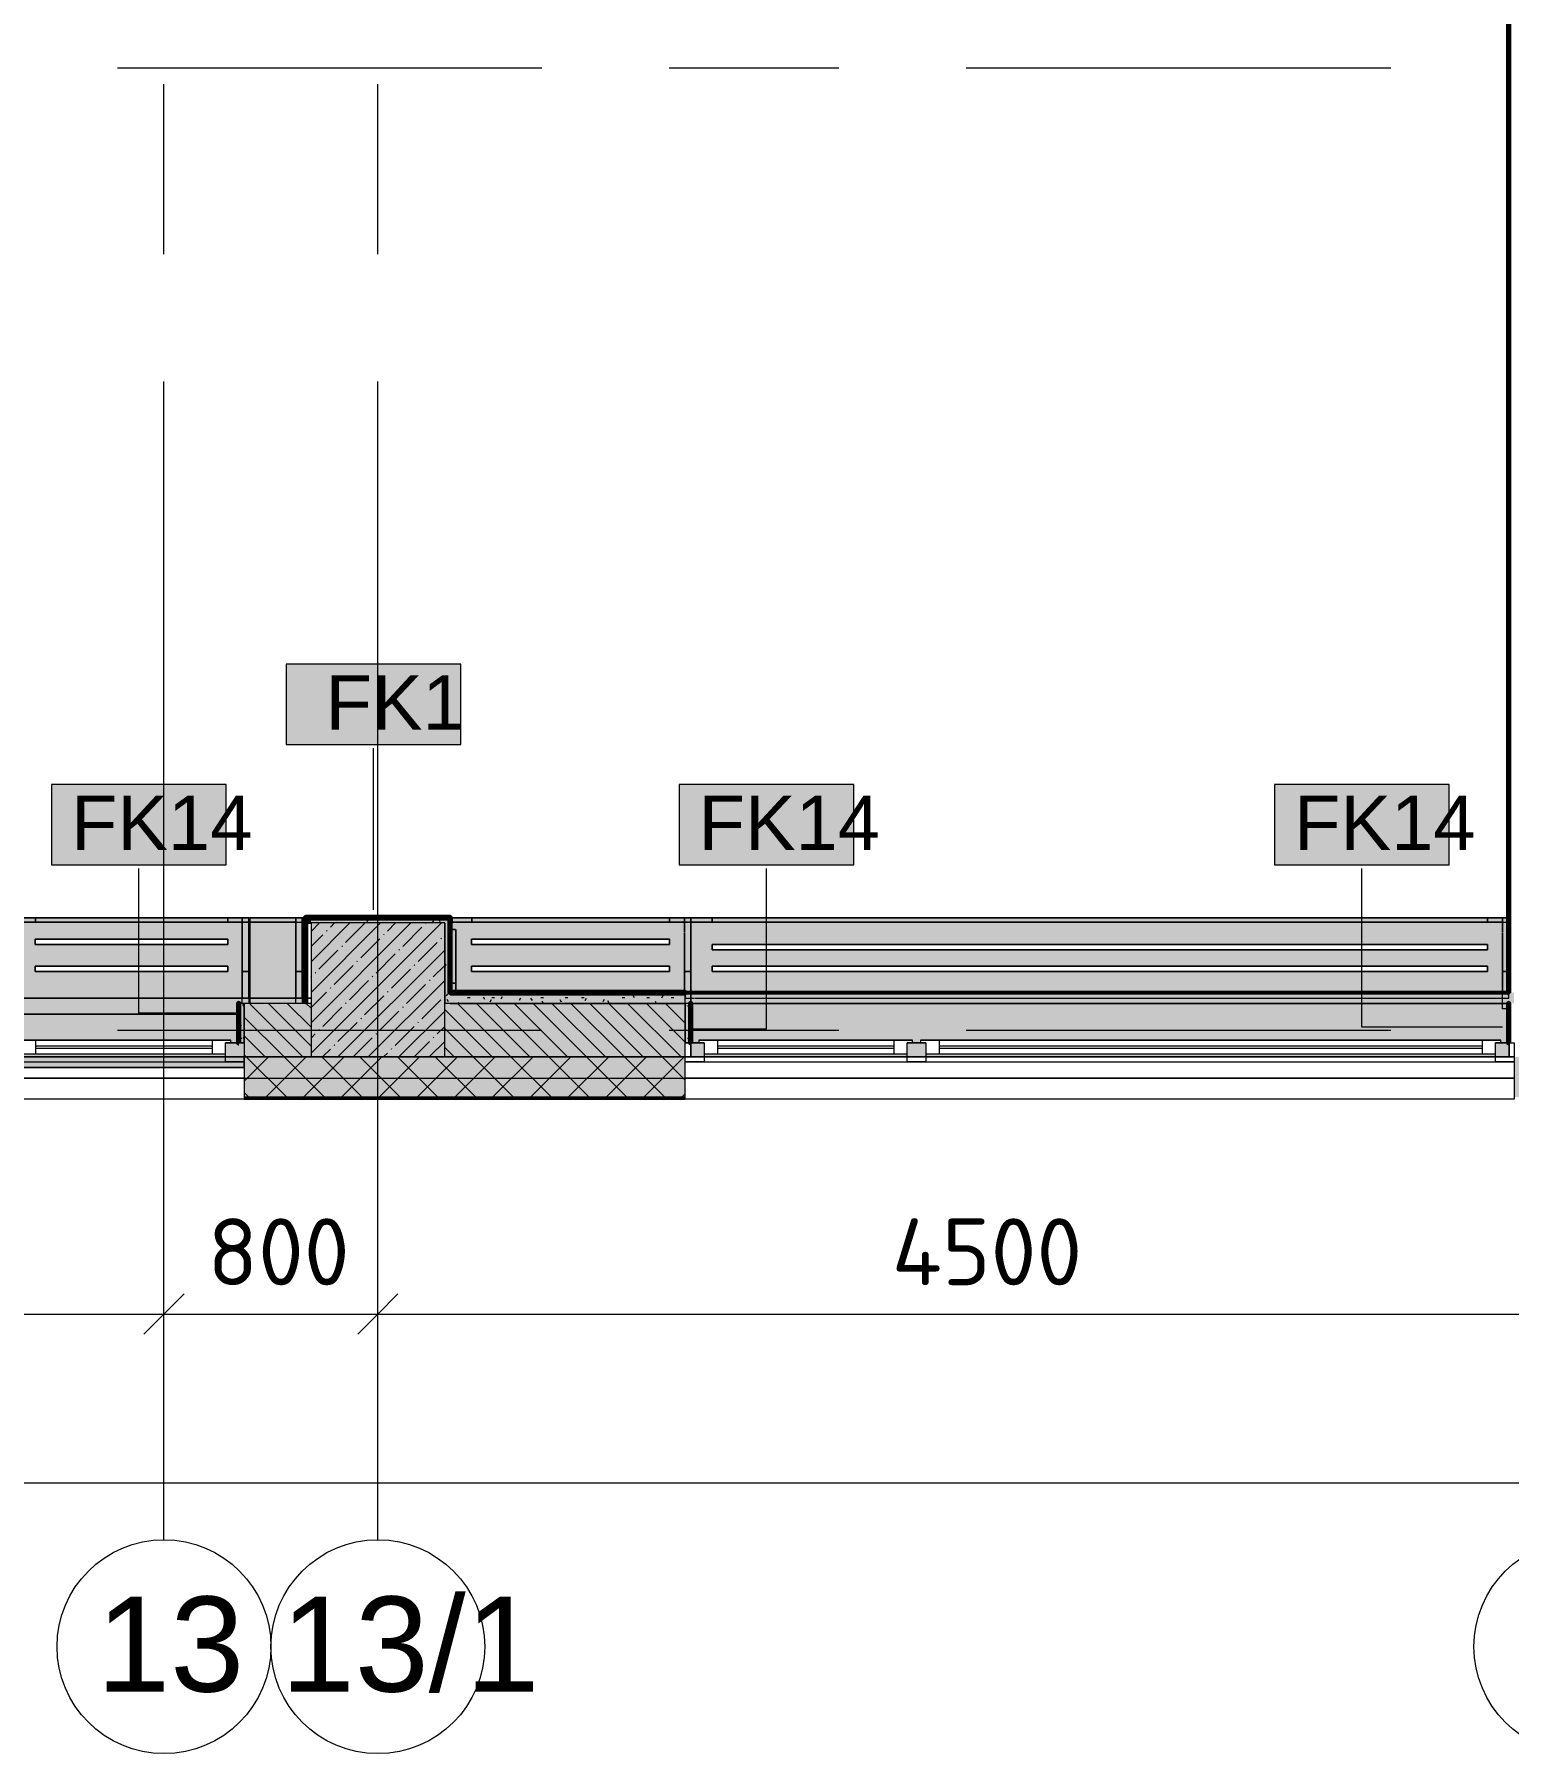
# Model space of a CAD drawing. Header units: millimetres. Extents: x -3817 to 677485, y -22715 to 103890.
# Drawn here: x 594061 to 599575, y -829 to 5602 of the extents above; entities that cross this region are included whole.
import ezdxf

# ---------------------------------------------------------------- set-up
doc = ezdxf.new("R2010")
doc.units = ezdxf.units.MM
doc.layers.add('PDF _Геометрия', color=7, linetype='Continuous', true_color=0x1d1d1d)
doc.layers.add('PDF _Сплошная заливка', color=7, linetype='Continuous', true_color=0xffffff)
doc.layers.add('PDF _Текст', color=7, linetype='Continuous')
doc.styles.add('PDF ArialMT', font='arial.ttf')
doc.styles.add('PDF GOST-Common', font='arial.ttf')
doc.styles.add('PDF ISOCPEUR', font='isocpeur.ttf')

msp = doc.modelspace()

# ---------------------------------------------------------------- hatches: boundary and pattern name
at = {"layer": 'PDF _Сплошная заливка', "true_color": 0xeae6de, "transparency": 33554559}
h = msp.add_hatch(color=254, dxfattribs=at)
h.paths.add_polyline_path([(593984.2, 1936.9), (594824.5, 1936.9), (594825.5, 1976.9), (594864.5, 1976.9), (594864.5, 2296.9), (593984.2, 2296.9), (593984.2, 2241.5)], flags=0)
h.paths.add_polyline_path([(594136.8, 2096.8), (594064.2, 2096.8), (594064.2, 2116.8), (594784.7, 2116.8), (594784.7, 2096.8)], flags=0)
h.paths.add_polyline_path([(594136.8, 2196.8), (594064.2, 2196.8), (594064.2, 2216.8), (594784.7, 2216.8), (594784.7, 2196.8)], flags=0)
at = {"layer": 'PDF _Сплошная заливка', "transparency": 33554559}
for points in [[(595615.5, 2276.9), (595615.5, 2296.9), (595095.5, 2296.9), (595095.5, 2277.8), (595595.5, 2276.9)], [(595095.5, 1777.8), (595595.5, 1777.8), (595595.5, 2277.8), (595095.5, 2277.8), (595095.5, 2241.5)]]:
    msp.add_hatch(color=256, dxfattribs=at).paths.add_polyline_path(points)
at = {"layer": 'PDF _Сплошная заливка', "true_color": 0xeae6de, "transparency": 33554559}
h = msp.add_hatch(color=254, dxfattribs=at)
h.paths.add_polyline_path([(596498.7, 1976.9), (596516.5, 1976.9), (596516.5, 2296.9), (595616.5, 2296.3), (595616.5, 2017.9), (596495.5, 2016.9), (596496.5, 1976.9)], flags=0)
h.paths.add_polyline_path([(595696.2, 2096.9), (595696.2, 2116.9), (596436.5, 2116.9), (596436.5, 2096.9), (596321.9, 2096.9)], flags=0)
h.paths.add_polyline_path([(595696.2, 2196.9), (595696.2, 2216.9), (596436.5, 2216.9), (596436.5, 2196.9), (596321.9, 2196.9)], flags=0)
h = msp.add_hatch(color=254, dxfattribs=at)
h.paths.add_polyline_path([(596516.5, 1976.9), (599575.5, 1978.7), (599574.5, 2296.9), (596516.5, 2296.9), (596516.5, 2241.5)], flags=0)
h.paths.add_polyline_path([(596596.5, 2096.9), (596596.5, 2116.9), (599496.5, 2116.9), (599496.5, 2096.9), (597050.2, 2096.9)], flags=0)
h.paths.add_polyline_path([(596596.5, 2176.9), (596596.5, 2196.9), (599496.5, 2196.9), (599496.5, 2176.9), (597050.2, 2176.9)], flags=0)
at = {"layer": 'PDF _Сплошная заливка', "transparency": 33554559}
h = msp.add_hatch(color=256, dxfattribs=at)
h.paths.add_polyline_path([(599575.5, 1976.9), (599595.5, 1976.9), (599595.5, 2016.9), (599575.5, 2016.9)], flags=0)
h.paths.add_polyline_path([(596495.5, 1976.9), (596495.5, 2016.9), (595615.5, 2016.9), (595615.5, 1976.9), (596321.9, 1976.9)], flags=0)
h = msp.add_hatch(color=256, dxfattribs=at)
h.paths.add_polyline_path([(617595.5, 1776.9), (617595.5, 1976.9), (617345.5, 1976.9), (617345.5, 1776.9), (617444.2, 1776.9)], flags=0)
h.paths.add_polyline_path([(616445.5, 1776.9), (616445.5, 1976.9), (615895.5, 1976.9), (615895.5, 1776.9), (615987.5, 1776.9)], flags=0)
h.paths.add_polyline_path([(613795.5, 1776.9), (613795.5, 1976.9), (613595.5, 1975.7), (613595.5, 1776.9)], flags=0)
h.paths.add_polyline_path([(609432.3, 1776.9), (609995.5, 1776.9), (609995.5, 1976.9), (609215.5, 1976.9), (609215.5, 1776.9)], flags=0)
h.paths.add_polyline_path([(607695.5, 1776.9), (607695.5, 1976.9), (606945.5, 1976.9), (606945.5, 1776.9), (607247.2, 1776.9)], flags=0)
h.paths.add_polyline_path([(604845.5, 1776.9), (604845.5, 1976.9), (604595.5, 1976.8), (604595.5, 1776.9)], flags=0)
h.paths.add_polyline_path([(603195.5, 1776.9), (603195.5, 1976.9), (602445.5, 1976.9), (602445.5, 1776.9), (602877.1, 1776.9)], flags=0)
h.paths.add_polyline_path([(600345.5, 1776.9), (600345.5, 1976.9), (600095.5, 1975.1), (600095.5, 1776.9)], flags=0)
h.paths.add_polyline_path([(596321.9, 1776.9), (596495.5, 1776.9), (596495.5, 1976.9), (595595.5, 1976.9), (595595.5, 1777.8), (595095.5, 1777.8), (595095.5, 1976.9), (594845.5, 1976.9), (594845.5, 1776.9), (595595.5, 1776.9)], flags=0)
h.paths.add_polyline_path([(593325.5, 1776.9), (593945.5, 1776.9), (593945.5, 1976.9), (593325.5, 1976.9)], flags=0)
at = {"layer": 'PDF _Сплошная заливка', "true_color": 0xeae6de, "transparency": 33554559}
h = msp.add_hatch(color=254, dxfattribs=at)
h.paths.add_polyline_path([(594015.5, 1736.9), (594845.5, 1736.9), (594845.5, 1828.9), (594824.5, 1828.9), (594824.5, 1936.9), (593984.5, 1936.9), (593984.5, 1736.9)], flags=0)
h.paths.add_polyline_path([(594015.5, 1788.9), (594015.5, 1828.9), (593995.5, 1828.9), (593995.5, 1838.9), (594795.5, 1838.9), (594795.5, 1828.9), (594775.5, 1828.9), (594775.5, 1788.9), (594136.8, 1788.9)], flags=0)
h = msp.add_hatch(color=254, dxfattribs=at)
h.paths.add_polyline_path([(596565.5, 1776.9), (599576.5, 1776.9), (599574.5, 1976.9), (596516.5, 1976.9), (596516.5, 1776.9)], flags=0)
h.paths.add_polyline_path([(597778.6, 1788.9), (597395.5, 1788.9), (597395.5, 1828.9), (597375.5, 1828.9), (597375.5, 1838.9), (599545.5, 1838.9), (599545.5, 1828.9), (599525.5, 1828.9), (599525.5, 1788.9), (599235.3, 1788.9)], flags=0)
h.paths.add_polyline_path([(597050.2, 1788.9), (596565.5, 1788.9), (596565.5, 1828.9), (596545.5, 1828.9), (596545.5, 1838.9), (597345.5, 1838.9), (597345.5, 1828.9), (597325.5, 1828.9), (597325.5, 1788.9)], flags=0)
at = {"layer": 'PDF _Сплошная заливка', "transparency": 33554559}
h = msp.add_hatch(color=256, dxfattribs=at)
h.paths.add_polyline_path([(608704, 1626.9), (608812.6, 1626.9), (608812.6, 1776.9), (608475.5, 1776.9), (608475.5, 1626.9)], flags=0)
h.paths.add_polyline_path([(607695.5, 1626.9), (607695.5, 1776.9), (606945.5, 1776.9), (606945.5, 1626.9), (607247.2, 1626.9)], flags=0)
h.paths.add_polyline_path([(604095.5, 1626.9), (604845.5, 1626.9), (604845.5, 1776.9), (604095.5, 1776.9)], flags=0)
h.paths.add_polyline_path([(602877.1, 1626.9), (603195.5, 1626.9), (603195.5, 1776.9), (602445.5, 1776.9), (602445.5, 1626.9)], flags=0)
h.paths.add_polyline_path([(600345.5, 1626.9), (600345.5, 1776.9), (599595.5, 1776.9), (599595.5, 1626.9), (600095.5, 1626.9)], flags=0)
h.paths.add_polyline_path([(596321.9, 1626.9), (596495.5, 1626.9), (596495.5, 1776.9), (594845.5, 1776.9), (594845.5, 1626.9), (594865.2, 1626.9)], flags=0)
h.paths.add_polyline_path([(593408.5, 1626.9), (593945.5, 1626.9), (593945.5, 1776.9), (593325.5, 1776.9), (593325.5, 1626.9)], flags=0)
h.paths.add_polyline_path([(591223.4, 1626.9), (591225.5, 1626.9), (591223.4, 1776.9), (590928.1, 1776.9), (590928.1, 1626.9)], flags=0)

# ---------------------------------------------------------------- linework, layer by layer
at = {"layer": 'PDF _Геометрия', "color": 231, "lineweight": 70, "true_color": 0xff80c0}
for points in [[(598394.5, 9535.9), (598394.5, 8925.9), (598395.5, 8925.9), (599574.5, 8925.9), (599574.5, 2017.9), (599574.5, 2016.9), (599575.5, 2016.9)], [(595615.5, 2016.9), (596495.5, 2016.9), (596495.5, 2017.9), (595616.5, 2017.9), (595616.5, 2297.9), (595615.5, 2297.9), (595074.5, 2297.9), (595074.5, 2296.9), (595074.5, 1976.9)], [(595075.5, 1976.9), (595075.5, 2296.9), (595615.5, 2296.9), (595615.5, 2276.9)]]:
    msp.add_lwpolyline(points, dxfattribs=at)
at = {"layer": 'PDF _Геометрия', "color": 253, "lineweight": 9, "true_color": 0xaaaaaa}
for points in [[(594371.4, 5476.9), (595958.9, 5476.9)], [(596435.2, 5476.9), (597070.2, 5476.9)], [(597546.4, 5476.9), (599133.9, 5476.9)], [(594545.5, 4780.3), (594545.5, 5415.3)], [(595345.5, 4780.3), (595345.5, 5415.3)], [(594545.5, -29.4), (594545.5, 2470.6), (594545.5, 4304)], [(595345.5, -29.4), (595345.5, 2470.6), (595345.5, 4304)], [(594371.4, 1876.9), (595958.9, 1876.9)], [(596435.2, 1876.9), (597070.2, 1876.9)], [(597546.4, 1876.9), (599133.9, 1876.9)], [(594065.5, 1818.9), (594725.5, 1818.9)], [(594725.5, 1808.9), (594065.5, 1808.9)], [(596516.5, 1828.9), (596495.5, 1828.9)], [(596615.5, 1818.9), (597275.5, 1818.9)], [(597275.5, 1808.9), (596615.5, 1808.9)], [(597445.5, 1818.9), (599475.5, 1818.9)], [(599475.5, 1808.9), (597445.5, 1808.9)], [(596495.5, 1758.9), (599595.5, 1758.9)]]:
    msp.add_lwpolyline(points, dxfattribs=at)
at = {"layer": 'PDF _Геометрия', "color": 7, "lineweight": 9}
for points in [[(595655.9, 3245.8), (595002.7, 3245.8), (595002.7, 2945.8), (595655.9, 2945.8)], [(594778.1, 2796), (594125, 2796), (594125, 2496), (594778.1, 2496)], [(597125.4, 2796), (596472.3, 2796), (596472.3, 2496), (597125.4, 2496)], [(599353.1, 2796), (598699.9, 2796), (598699.9, 2496), (599353.1, 2496)], [(595595.5, 2277.8), (595095.5, 2277.8), (595095.5, 1777.8), (595595.5, 1777.8)], [(594845.5, 1776.9), (596495.5, 1776.9)]]:
    msp.add_lwpolyline(points, close=True, dxfattribs=at)
for points in [[(595329.3, 2326.8), (595329.3, 2931.9)], [(594817.3, 1941.1), (594451.6, 1941.1), (594451.6, 2482.2)], [(596519.6, 1881.3), (596798.9, 1881.3), (596798.9, 2482.2)], [(599551.8, 1887.9), (599026.5, 1887.9), (599026.5, 2482.2)], [(595615.5, 2017.9), (595615.5, 2276.9)], [(595615.5, 1976.9), (596495.5, 1976.9), (595615.5, 1976.9), (595595.5, 1976.9)], [(594845.5, 1697.9), (596495.5, 1697.9)], [(594845.5, 1626.9), (596495.5, 1626.9)], [(594845.5, 1623.9), (596495.5, 1623.9)], [(594545.5, 621.1), (594545.5, 815.1), (594545.5, 935.1)], [(595345.5, 621.1), (595345.5, 815.1), (595345.5, 935.1)], [(590375.5, 815.1), (590945.5, 815.1), (594545.5, 815.1), (595345.5, 815.1), (599845.5, 815.1), (600645.5, 815.1), (604345.5, 815.1), (606645.5, 815.1), (608845.5, 815.1), (612645.5, 815.1), (613345.5, 815.1), (617845.5, 815.1), (618645.5, 815.1), (622745.5, 815.1), (624145.5, 815.1), (627045.5, 815.1), (627745.5, 815.1), (632845.5, 815.1), (636865.5, 815.1)], [(590375.5, 184.1), (636865.5, 184.1)]]:
    msp.add_lwpolyline(points, dxfattribs=at)
at = {"layer": 'PDF _Геометрия', "color": 8, "lineweight": 9, "true_color": 0x808080}
for points in [[(593984.2, 2296.9), (594864.5, 2296.9), (594864.5, 1976.9), (594864.5, 2296.9), (593984.2, 2296.9), (593984.2, 1936.9), (594824.5, 1936.9), (593984.5, 1936.9), (593984.5, 1736.9), (594845.5, 1736.9), (593984.5, 1736.9), (593984.5, 1936.9)], [(594064.5, 2296.9), (594784.1, 2296.9), (594064.5, 2296.9)], [(594862.3, 2296.9), (594864.5, 2296.9), (594862.3, 2296.9)], [(595062.3, 2296.9), (595066.5, 2296.9), (595062.3, 2296.9)], [(596516.5, 1936.9), (596516.5, 2296.9), (595616.4, 2296.9), (596516.5, 2296.9), (599574.5, 2296.9), (596516.5, 2296.9), (596516.5, 1976.9), (599575.5, 1976.9), (596516.5, 1976.9), (596516.5, 1776.9), (599576.5, 1776.9), (599576.5, 1828.9), (599576.5, 1776.9), (596516.5, 1776.9), (596516.5, 1828.9)], [(595616.5, 2296.9), (596492.6, 2296.9), (595616.5, 2296.9)], [(595696.5, 2296.9), (596436.5, 2296.9), (595696.5, 2296.9)], [(596516.6, 2296.9), (599552.6, 2296.9), (596516.6, 2296.9)], [(599496.5, 2296.9), (596596.5, 2296.9), (599496.5, 2296.9)]]:
    msp.add_lwpolyline(points, dxfattribs=at)
for points in [[(593984.5, 2296.9), (594838.3, 2296.9)], [(594862.3, 2296.9), (594838.3, 2296.9)], [(594862.3, 2296.9), (594838.3, 2296.9)], [(594864.5, 2296.9), (594864.5, 2280.9)], [(594866.2, 2296.9), (594866.2, 1976.9)], [(595066.5, 1976.9), (595066.5, 2296.9), (594866.2, 2296.9), (595066.5, 2296.9)], [(594866.5, 2296.9), (595038.3, 2296.9)], [(595062.3, 2296.9), (595038.3, 2296.9)], [(595062.3, 2296.9), (595038.3, 2296.9)], [(595066.5, 2296.9), (595066.5, 2280.9)], [(596516.6, 2296.9), (596492.6, 2296.9)], [(596516.6, 2296.9), (596492.6, 2296.9)], [(599574.5, 2296.9), (599552.6, 2296.9)], [(599574.5, 2296.9), (599552.6, 2296.9)], [(594064.2, 2196.8), (594064.2, 2216.8), (594784.7, 2216.8), (594784.7, 2196.8)], [(594064.2, 2196.8), (594784.7, 2196.8), (594784.7, 2216.8), (594064.2, 2216.8)], [(595696.2, 2196.9), (595696.2, 2216.9), (596436.5, 2216.9), (596436.5, 2196.9)], [(595696.2, 2196.9), (596436.5, 2196.9), (596436.5, 2216.9), (595696.2, 2216.9)], [(596596.5, 2196.9), (599496.5, 2196.9), (599496.5, 2176.9), (596596.5, 2176.9)], [(596596.5, 2196.9), (596596.5, 2176.9), (599496.5, 2176.9), (599496.5, 2196.9)], [(594064.2, 2096.8), (594064.2, 2116.8), (594784.7, 2116.8), (594784.7, 2096.8)], [(594064.2, 2096.8), (594784.7, 2096.8), (594784.7, 2116.8), (594064.2, 2116.8)], [(595696.2, 2096.9), (595696.2, 2116.9), (596436.5, 2116.9), (596436.5, 2096.9)], [(595696.2, 2096.9), (596436.5, 2096.9), (596436.5, 2116.9), (595696.2, 2116.9)], [(596596.5, 2116.9), (599496.5, 2116.9), (599496.5, 2096.9), (596596.5, 2096.9)], [(596596.5, 2116.9), (596596.5, 2096.9), (599496.5, 2096.9), (599496.5, 2116.9)]]:
    msp.add_lwpolyline(points, close=True, dxfattribs=at)
at = {"layer": 'PDF _Геометрия', "color": 253, "lineweight": 9, "true_color": 0xaba79f}
for points in [[(594838.3, 2280.9), (593985.5, 2280.9), (594838.3, 2280.9), (594838.3, 2096.9), (594838.3, 2280.9), (594838.3, 1996.9)], [(594784.1, 2280.9), (594064.5, 2280.9), (594784.1, 2280.9)], [(594838.3, 1976.9), (594838.3, 2296.9)], [(594862.3, 2294.1), (594862.3, 1976.9)], [(594862.3, 2096.9), (594862.3, 2280.9), (594862.3, 2096.9)], [(594862.3, 1996.9), (594862.3, 2280.9), (594864.5, 2280.9), (594862.3, 2280.9)], [(594866.5, 2296.9), (594866.5, 2280.9), (594866.5, 2296.9)], [(595038.3, 1976.9), (595038.3, 2296.9)], [(595038.3, 2280.9), (595038.3, 2096.9), (595038.3, 2280.9)], [(595038.3, 2280.9), (595038.3, 1996.9)], [(595062.3, 2296.9), (595062.3, 1976.9)], [(595062.3, 2280.9), (595066.5, 2280.9), (595062.3, 2280.9)], [(595062.3, 1996.9), (595062.3, 2280.9)], [(595062.3, 2280.9), (595062.3, 2096.9), (595062.3, 2280.9)], [(595616.5, 2296.3), (595616.5, 2280.9)], [(596492.6, 2280.9), (595616.5, 2280.9), (596492.6, 2280.9)], [(596436.5, 2280.9), (595696.5, 2280.9), (596436.5, 2280.9)], [(596492.6, 2280.9), (596492.6, 2243.1), (596492.6, 2296.9)], [(596516.6, 2296.7), (596516.6, 1977.1)], [(596516.6, 2017.9), (596516.6, 2280.9)], [(599552.6, 2280.9), (596516.6, 2280.9), (599552.6, 2280.9)], [(596596.5, 2280.9), (599496.5, 2280.9), (596596.5, 2280.9)], [(599552.6, 2280.9), (599552.6, 2243.1), (599552.6, 2280.9), (599552.6, 2243.1), (599552.6, 2296.1)], [(596492.6, 2096.9), (596492.6, 2241.5), (596492.6, 2096.9)], [(599552.6, 1977.9), (599552.6, 2241.5), (599552.6, 2018.7)], [(599552.6, 2241.5), (599552.6, 2096.9), (599552.6, 2241.5)], [(596516.5, 1828.9), (596516.5, 1936.9)], [(596516.6, 1976.9), (596516.6, 1956.9)], [(599574.5, 1956.9), (599552.6, 1956.9), (599552.6, 1976.9)]]:
    msp.add_lwpolyline(points, dxfattribs=at)
at = {"layer": 'PDF _Геометрия', "color": 254, "lineweight": 9, "true_color": 0xd5d3cf}
for points in [[(594064.5, 2296.9), (594064.5, 2280.9), (594064.5, 2296.9)], [(594848.5, 2280.9), (594838.3, 2280.9), (594838.3, 2296.9)], [(594838.3, 2280.9), (594838.3, 2296.9), (594838.3, 2280.9)], [(594862.3, 2294.1), (594862.3, 2280.9), (594851.7, 2280.9)], [(594862.3, 2280.9), (594862.3, 2294.1), (594862.3, 2280.9)], [(595038.3, 2296.9), (595038.3, 2280.9), (595038.3, 2296.9)], [(595038.3, 2296.9), (595038.3, 2280.9), (595062.3, 2280.9), (595062.3, 2296.9), (595062.3, 2280.9), (595062.3, 2296.9)], [(595616.5, 2280.9), (595616.5, 2296.3)], [(595696.5, 2296.9), (595696.5, 2280.9), (595696.5, 2296.9)], [(596500.5, 2280.9), (596492.6, 2280.9), (596492.6, 2296.9)], [(596492.6, 2280.9), (596492.6, 2296.9), (596492.6, 2280.9)], [(596516.5, 2280.9), (596516.5, 2296.9), (596516.5, 2280.9), (596503.7, 2280.9)], [(599552.6, 2296.1), (599552.6, 2280.9), (599552.6, 2296.1), (599552.6, 2280.9), (599574.5, 2280.9)]]:
    msp.add_lwpolyline(points, dxfattribs=at)
for points in [[(594784.1, 2296.9), (594784.1, 2280.9)], [(596436.5, 2296.9), (596436.5, 2280.9)], [(596596.5, 2296.9), (596596.5, 2280.9)], [(599496.5, 2296.9), (599496.5, 2280.9)], [(594862.3, 2096.9), (594838.3, 2096.9)], [(595062.3, 2096.9), (595038.3, 2096.9)], [(596516.5, 2096.9), (596492.6, 2096.9)], [(599574.5, 2096.9), (599552.6, 2096.9)], [(595637.6, 2052.9), (595616.3, 2052.9)]]:
    msp.add_lwpolyline(points, close=True, dxfattribs=at)
at = {"layer": 'PDF _Геометрия', "color": 254, "lineweight": 9, "true_color": 0xdfdfdf}
for points in [[(594862.3, 2296.9), (594838.3, 2296.9)], [(595062.3, 2296.9), (595038.3, 2296.9)], [(596516.5, 2296.9), (596492.6, 2296.9)], [(599574.5, 2296.9), (599552.6, 2296.9)]]:
    msp.add_lwpolyline(points, dxfattribs=at)
at = {"layer": 'PDF _Геометрия', "color": 9, "lineweight": 9, "true_color": 0xbfbfbf}
for points in [[(594838.3, 2296.9), (594862.3, 2296.9)], [(595038.3, 2296.9), (595062.3, 2296.9)], [(596492.6, 2296.9), (596516.5, 2296.9)], [(599552.6, 2296.9), (599574.5, 2296.9)]]:
    msp.add_lwpolyline(points, dxfattribs=at)
at = {"layer": 'PDF _Геометрия', "color": 254, "lineweight": 9, "true_color": 0xeae9e7}
for points in [[(594838.3, 2280.9), (594848.5, 2280.9)], [(594851.7, 2280.9), (594862.3, 2280.9)], [(595038.3, 2280.9), (595062.3, 2280.9)], [(596492.6, 2280.9), (596500.5, 2280.9)], [(596503.7, 2280.9), (596516.5, 2280.9)], [(599552.6, 2280.9), (599574.5, 2280.9)]]:
    msp.add_lwpolyline(points, dxfattribs=at)
at = {"layer": 'PDF _Геометрия', "color": 254, "lineweight": 9, "true_color": 0xe5e3df}
for points in [[(594848.5, 2280.9), (594851.7, 2280.9)], [(596500.5, 2280.9), (596503.7, 2280.9)], [(594862.3, 1996.9), (594838.3, 1996.9)], [(595062.3, 1996.9), (595038.3, 1996.9)], [(596516.5, 2016.9), (596495.5, 2016.9), (596495.5, 1996.9)], [(599575.5, 1996.9), (599575.5, 2016.9), (599553.6, 2016.9)]]:
    msp.add_lwpolyline(points, dxfattribs=at)
at = {"layer": 'PDF _Геометрия', "color": 9, "lineweight": 9, "true_color": 0xcbc7bf}
for points in [[(594851.7, 2280.9), (594848.5, 2280.9)], [(596503.7, 2280.9), (596500.5, 2280.9)], [(596516.6, 2280.9), (596516.6, 2296.7), (596516.6, 2280.9)], [(596516.6, 2280.9), (596516.6, 2296.7)], [(594837.9, 1996.9), (593985.5, 1996.9), (594864.5, 1996.9), (594862.3, 1996.9)], [(595038.3, 1996.9), (594866.2, 1996.9), (595066.5, 1996.9), (595062.3, 1996.9)], [(596495.5, 1996.9), (596527.9, 1996.9)], [(596516.6, 2016.9), (599552.6, 2016.9)], [(596529.8, 1996.9), (599563.2, 1996.9)], [(599565.1, 1996.9), (599575.5, 1996.9)], [(594845.5, 1736.9), (594845.5, 1776.9), (593984.5, 1776.9), (594845.5, 1776.9)]]:
    msp.add_lwpolyline(points, dxfattribs=at)
at = {"layer": 'PDF _Геометрия', "color": 253, "lineweight": 9, "true_color": 0xaba79f}
for points in [[(594866.5, 2280.9), (595038.3, 2280.9)], [(595635.7, 2252.9), (595616.5, 2252.9)], [(595635.7, 2252.9), (595616.5, 2252.9)], [(595637.6, 2017.8), (595637.6, 2252.9), (595637.6, 2052.9), (595637.6, 2252.9)], [(596492.6, 2280.9), (596492.6, 2243.1)], [(596516.5, 2296.9), (596516.5, 2241.5)], [(596516.6, 2096.9), (596516.6, 2280.9)], [(596492.6, 2241.5), (596492.6, 2017.9)], [(594824.5, 1936.9), (593985.5, 1936.9)], [(599575.5, 1976.9), (596516.5, 1976.9)]]:
    msp.add_lwpolyline(points, close=True, dxfattribs=at)
at = {"layer": 'PDF _Геометрия', "color": 9, "lineweight": 9, "true_color": 0xc0c0c0}
for points in [[(595615.5, 2276.9), (595615.5, 2296.9), (595095.5, 2296.9), (595075.5, 2296.9), (595075.5, 2276.9), (595095.5, 2276.9)], [(595595.5, 2276.9), (595595.5, 1976.9)], [(595074.5, 1976.9), (594845.5, 1976.9), (594845.5, 1776.9), (594845.5, 1618.9), (596495.5, 1618.9), (596495.5, 1776.9), (596495.5, 1976.9), (596495.5, 2016.9), (595615.5, 2016.9)], [(595095.5, 1976.9), (595075.5, 1976.9)], [(594845.5, 1736.9), (594845.5, 1618.9), (593945.5, 1618.9), (593945.5, 1776.9), (593984.5, 1776.9), (593945.5, 1776.9)], [(599595.5, 1776.9), (596495.5, 1776.9)]]:
    msp.add_lwpolyline(points, dxfattribs=at)
at = {"layer": 'PDF _Геометрия', "lineweight": 9}
for points in [[(595095.5, 2246.5), (595126.8, 2277.8)], [(595095.5, 2132.4), (595240.8, 2277.8)], [(595095.5, 2018.4), (595354.9, 2277.8)], [(595095.5, 1904.3), (595468.9, 2277.8)], [(595095.5, 1790.3), (595583, 2277.8)], [(595167.8, 2261.8), (595183.8, 2277.8)], [(595224.8, 2204.7), (595296.1, 2276)], [(595381.6, 2247.5), (595411.9, 2277.8)], [(595438.6, 2190.5), (595509.9, 2261.8)], [(595524.2, 2276), (595525.9, 2277.8)], [(595095.5, 2189.5), (595139.3, 2233.3)], [(595153.5, 2247.5), (595155.9, 2249.9)], [(595210.5, 2190.5), (595212.9, 2192.9)], [(595281.8, 2147.7), (595353.1, 2219)], [(595367.4, 2233.3), (595369.7, 2235.6)], [(595495.7, 2133.5), (595566.9, 2204.7)], [(595581.2, 2219), (595583.6, 2221.4)], [(595595.5, 2233.3), (595595.5, 2233.3)], [(595125, 2105), (595196.3, 2176.2)], [(595197, 1777.8), (595595.5, 2176.2)], [(595267.6, 2133.5), (595269.9, 2135.8)], [(595338.8, 2090.7), (595410.1, 2162)], [(595424.4, 2176.2), (595426.8, 2178.6)], [(595095.5, 2075.4), (595096.5, 2076.4)], [(595110.7, 2090.7), (595113.1, 2093.1)], [(595182, 2047.9), (595253.3, 2119.2)], [(595239.1, 1990.9), (595310.3, 2062.2)], [(595311.1, 1777.8), (595595.5, 2062.2)], [(595324.6, 2076.4), (595327, 2078.8)], [(595395.9, 2033.7), (595467.2, 2105)], [(595481.4, 2119.2), (595483.8, 2121.6)], [(595538.4, 2062.2), (595540.8, 2064.6)], [(595552.7, 2076.4), (595595.5, 2119.2)], [(595095.5, 1961.4), (595153.5, 2019.4)], [(595167.8, 2033.7), (595170.1, 2036)], [(595296.1, 1933.9), (595367.4, 2005.2)], [(595381.6, 2019.4), (595384, 2021.8)], [(595452.9, 1976.7), (595524.2, 2047.9)], [(595595.5, 2005.2), (595595.5, 2005.2)], [(595065.4, 1776.9), (594865.4, 1976.9)], [(595095.5, 1817.5), (594936.1, 1976.9)], [(595095.5, 1888.2), (595006.8, 1976.9)], [(595076.5, 1977.9), (595076, 1978.4)], [(595095.5, 1958.9), (595077.6, 1976.9)], [(595139.3, 1891.1), (595210.5, 1962.4)], [(595224.8, 1976.7), (595227.2, 1979)], [(595353.1, 1876.9), (595424.4, 1948.1)], [(595425.1, 1777.8), (595595.5, 1948.1)], [(595438.6, 1962.4), (595441, 1964.8)], [(595509.9, 1919.6), (595581.2, 1990.9)], [(595772.5, 1776.9), (595595.5, 1953.9)], [(595993.2, 1626.9), (595843.2, 1776.9), (595643.2, 1976.9)], [(595914, 1776.9), (595714, 1976.9)], [(596134.7, 1626.9), (595984.7, 1776.9), (595784.7, 1976.9)], [(596055.4, 1776.9), (595855.4, 1976.9)], [(596276.1, 1626.9), (596126.1, 1776.9), (595926.1, 1976.9)], [(596196.8, 1776.9), (595996.8, 1976.9)], [(596417.5, 1626.9), (596267.5, 1776.9), (596067.5, 1976.9)], [(596338.2, 1776.9), (596138.2, 1976.9)], [(596495.5, 1690.3), (596408.9, 1776.9), (596208.9, 1976.9)], [(596479.6, 1776.9), (596279.6, 1976.9)], [(596495.5, 1831.7), (596350.3, 1976.9)], [(596495.5, 1902.5), (596421.1, 1976.9)], [(596495.5, 1973.2), (596491.8, 1976.9)], [(595144.7, 1626.9), (594994.7, 1776.9), (594845.5, 1926.1)], [(595125, 1876.9), (595127.4, 1879.2)], [(595196.3, 1834.1), (595267.6, 1905.4)], [(595281.8, 1919.6), (595284.2, 1922)], [(595410.1, 1819.8), (595481.4, 1891.1)], [(595495.7, 1905.4), (595498, 1907.7)], [(595566.9, 1862.6), (595595.5, 1891.1)], [(595851.8, 1626.9), (595701.8, 1776.9), (595595.5, 1883.2)], [(594924, 1776.9), (594845.5, 1855.4)], [(595095.5, 1847.3), (595110.7, 1862.6)], [(595140, 1777.8), (595167.8, 1805.6)], [(595182, 1819.8), (595184.4, 1822.2)], [(595254, 1777.8), (595324.6, 1848.3)], [(595338.8, 1862.6), (595341.2, 1865)], [(595395.9, 1805.6), (595398.2, 1807.9)], [(595482.1, 1777.8), (595538.4, 1834.1)], [(595539.2, 1777.8), (595595.5, 1834.1)], [(595552.7, 1848.3), (595555.1, 1850.7)], [(595631.1, 1776.9), (595595.5, 1812.5)], [(595003.3, 1626.9), (594853.3, 1776.9), (594845.5, 1784.7)], [(594845.5, 1686.2), (594936.1, 1776.9)], [(594927.6, 1626.9), (595077.6, 1776.9)], [(595069, 1626.9), (595219, 1776.9)], [(595286.1, 1626.9), (595136.1, 1776.9)], [(595210.4, 1626.9), (595360.4, 1776.9)], [(595427.6, 1626.9), (595277.6, 1776.9)], [(595351.8, 1626.9), (595501.8, 1776.9)], [(595368.1, 1777.8), (595381.6, 1791.3)], [(595569, 1626.9), (595419, 1776.9)], [(595493.2, 1626.9), (595643.2, 1776.9)], [(595710.4, 1626.9), (595560.4, 1776.9)], [(595634.7, 1626.9), (595784.7, 1776.9)], [(595776.1, 1626.9), (595926.1, 1776.9)], [(595917.5, 1626.9), (596067.5, 1776.9)], [(596058.9, 1626.9), (596208.9, 1776.9)], [(596200.3, 1626.9), (596350.3, 1776.9)], [(596341.8, 1626.9), (596491.8, 1776.9)], [(594861.9, 1626.9), (594845.5, 1643.3)], [(596483.2, 1626.9), (596495.5, 1639.1)]]:
    msp.add_lwpolyline(points, dxfattribs=at)
at = {"layer": 'PDF _Геометрия', "color": 253, "lineweight": 9, "true_color": 0x9b9b9b}
for points in [[(595112.9, 2294.8), (595111.7, 2296.9)], [(595193.1, 2277.8), (595191.2, 2281.1)], [(595309.1, 2290.6), (595304.1, 2281.9)], [(595348, 2296.9), (595345.8, 2293)], [(595536.4, 2292.9), (595534, 2296.9)], [(595554.9, 2289.5), (595549.8, 2280.8)], [(595578, 2281.7), (595573, 2290.4)], [(595595.5, 2242.6), (595599, 2242.6)], [(595599.5, 2123), (595595.5, 2116)], [(595601.4, 2119.2), (595596.4, 2127.9)], [(595595.5, 2120.7), (595599, 2120.7)], [(595595.5, 1998.8), (595599, 1998.8)], [(595606.6, 2013.3), (595601.5, 2004.6)], [(595643.8, 2016.9), (595643.2, 2015.7)], [(595680.4, 1998.8), (595690.5, 1998.8)], [(595714.2, 2016.9), (595711.2, 2011.7)], [(595745.6, 1991.3), (595740.6, 2000)], [(595771.9, 1998.8), (595781.9, 1998.8)], [(595810.7, 2001), (595805.6, 1992.3)], [(595840.1, 2010.7), (595836.5, 2016.9)], [(595878.7, 1997), (595873.7, 1988.2)], [(595923.3, 1988.3), (595918.3, 1997.1)], [(595954.7, 1998.8), (595964.8, 1998.8)], [(595960.6, 2016.9), (595957, 2010.6)], [(596030, 2015.2), (596025, 2006.5)], [(596046.2, 1998.8), (596056.2, 1998.8)], [(596107.1, 1998.8), (596117.2, 1998.8)], [(596124.4, 1995.9), (596119.4, 1987.2)], [(596153.8, 2015.8), (596153.2, 2016.9)], [(596263.5, 2008.8), (596258.8, 2016.9)], [(596259.5, 1998.8), (596269.6, 1998.8)], [(596305.1, 1997.6), (596300.1, 2006.3)], [(596351, 1998.8), (596361, 1998.8)], [(596411.8, 2005.9), (596406.8, 1997.2)], [(596442.4, 1998.8), (596452.5, 1998.8)], [(596453.3, 2016.9), (596448.4, 2008.4)], [(594845.5, 1965.5), (594840.9, 1973.4)], [(595609.6, 1983.2), (595604.5, 1991.9)], [(595648.4, 1976.9), (595646.2, 1980.7)], [(595727.4, 1978.7), (595726.3, 1976.9)], [(595769, 1989.9), (595764, 1981.2)], [(595965, 1977.2), (595959.9, 1985.9)], [(595973.1, 1977.6), (595972.7, 1976.9)], [(596033, 1981.3), (596028, 1990)], [(596070.8, 1976.9), (596069.6, 1978.8)], [(596192.5, 1991.8), (596187.4, 1983.1)], [(596210.7, 1978.3), (596205.7, 1987)], [(596387.5, 1976.9), (596383.4, 1984)], [(596493.1, 1976.9), (596493, 1976.9)], [(596498.1, 1968.2), (596495.5, 1972.8)], [(596503.4, 1968.3), (596513.4, 1968.3)], [(596515.5, 1941.6), (596512.4, 1936.3)], [(594834.8, 1895.7), (594829.8, 1887)], [(596515.5, 1877.2), (596512.4, 1882.5)], [(594827, 1846.4), (594837, 1846.4)], [(594845.5, 1853.2), (594840.9, 1845.4)], [(596503.4, 1846.4), (596513.4, 1846.4)]]:
    msp.add_lwpolyline(points, dxfattribs=at)
at = {"layer": 'PDF _Геометрия', "color": 231, "lineweight": 9, "true_color": 0xff80c0}
for points in [[(595615.5, 2276.9), (595615.5, 2017.9), (595615.5, 2016.9)], [(595074.5, 1976.9), (595075.5, 1976.9)]]:
    msp.add_lwpolyline(points, dxfattribs=at)
at = {"layer": 'PDF _Геометрия', "color": 7, "lineweight": 9, "true_color": 0xf7f6f5}
msp.add_lwpolyline([(596516.5, 2296.9), (596516.5, 2280.9)], close=True, dxfattribs=at)
at = {"layer": 'PDF _Геометрия', "color": 9, "lineweight": 9, "true_color": 0xc1bbaf}
for points in [[(596516.5, 1976.9), (596516.5, 2241.5)], [(596516.5, 1936.9), (596516.5, 1976.9)]]:
    msp.add_lwpolyline(points, close=True, dxfattribs=at)
at = {"layer": 'PDF _Геометрия', "color": 9, "lineweight": 9, "true_color": 0xc0c0c0}
for points in [[(595066.5, 1996.9), (595074.5, 1996.9)], [(595075.5, 1996.9), (595095.5, 1996.9)], [(594845.5, 1828.9), (594845.5, 1976.9), (594825.5, 1976.9), (594825.5, 1828.9)], [(596515.5, 1828.9), (596515.5, 1976.9), (596495.5, 1976.9), (596495.5, 1828.9)], [(596495.5, 1618.9), (596495.5, 1776.9), (599595.5, 1776.9), (599595.5, 1618.9)]]:
    msp.add_lwpolyline(points, close=True, dxfattribs=at)
at = {"layer": 'PDF _Геометрия', "color": 254, "lineweight": 53, "true_color": 0xf4d3df}
for points in [[(596495.5, 2017.9), (596516.5, 2017.9)], [(596516.5, 2016.9), (596495.5, 2016.9)], [(599553.1, 2017.9), (599574.5, 2017.9), (599574.5, 2016.9), (599553.6, 2016.9)]]:
    msp.add_lwpolyline(points, dxfattribs=at)
at = {"layer": 'PDF _Геометрия', "color": 231, "lineweight": 53, "true_color": 0xeaa7bf}
for points in [[(596516.6, 2017.9), (599552.6, 2017.9)], [(599552.6, 2016.9), (596516.6, 2016.9)]]:
    msp.add_lwpolyline(points, dxfattribs=at)
at = {"layer": 'PDF _Геометрия', "color": 7, "lineweight": 70, "true_color": 0xffd2ff}
for points in [[(594825.5, 1828.9), (594825.5, 1976.9), (594824.5, 1976.9), (594824.5, 1828.9)], [(596516.5, 1828.9), (596516.5, 1976.9), (596515.5, 1976.9), (596515.5, 1828.9)], [(599575.5, 1828.9), (599575.5, 1976.9), (599574.5, 1976.9), (599574.5, 1828.9)]]:
    msp.add_lwpolyline(points, close=True, dxfattribs=at)
at = {"layer": 'PDF _Геометрия', "color": 253, "lineweight": 13, "true_color": 0xaaaaaa}
for points in [[(594795.5, 1838.9), (593995.5, 1838.9), (593995.5, 1828.9), (594015.5, 1828.9), (594015.5, 1788.9), (594775.5, 1788.9), (594775.5, 1828.9), (594795.5, 1828.9)], [(594775.5, 1758.9), (594775.5, 1828.9), (594845.5, 1828.9), (594845.5, 1758.9)], [(596495.5, 1758.9), (596495.5, 1828.9), (596565.5, 1828.9), (596565.5, 1758.9)], [(597345.5, 1838.9), (596545.5, 1838.9), (596545.5, 1828.9), (596565.5, 1828.9), (596565.5, 1788.9), (597325.5, 1788.9), (597325.5, 1828.9), (597345.5, 1828.9)], [(597325.5, 1758.9), (597325.5, 1828.9), (597395.5, 1828.9), (597395.5, 1758.9)], [(599545.5, 1838.9), (597375.5, 1838.9), (597375.5, 1828.9), (597395.5, 1828.9), (597395.5, 1788.9), (599525.5, 1788.9), (599525.5, 1828.9), (599545.5, 1828.9)], [(599525.5, 1758.9), (599525.5, 1828.9), (599595.5, 1828.9), (599595.5, 1758.9)]]:
    msp.add_lwpolyline(points, close=True, dxfattribs=at)
for points in [[(593995.5, 1838.9), (594795.5, 1838.9)], [(594065.5, 1838.9), (594065.5, 1788.9)], [(594725.5, 1838.9), (594725.5, 1788.9)], [(596545.5, 1838.9), (597345.5, 1838.9)], [(596615.5, 1838.9), (596615.5, 1788.9)], [(597275.5, 1838.9), (597275.5, 1788.9)], [(597375.5, 1838.9), (599545.5, 1838.9)], [(597445.5, 1838.9), (597445.5, 1788.9)], [(599475.5, 1838.9), (599475.5, 1788.9)]]:
    msp.add_lwpolyline(points, dxfattribs=at)
at = {"layer": 'PDF _Геометрия', "color": 9, "lineweight": 9, "true_color": 0xc0bcb4}
for points in [[(594845.5, 1828.9), (594775.5, 1828.9)], [(596565.5, 1828.9), (596516.5, 1828.9)], [(597395.5, 1828.9), (597325.5, 1828.9)], [(599576.5, 1828.9), (599525.5, 1828.9)], [(593984.5, 1758.9), (594845.5, 1758.9)]]:
    msp.add_lwpolyline(points, dxfattribs=at)
at = {"layer": 'PDF _Геометрия', "color": 116, "lineweight": 13, "true_color": 0x008040}
for points in [[(594845.5, 1697.9), (593945.5, 1697.9)], [(599595.5, 1697.9), (596495.5, 1697.9)]]:
    msp.add_lwpolyline(points, close=True, dxfattribs=at)
at = {"layer": 'PDF _Геометрия', "color": 7, "lineweight": 20}
for points in [[(594620.5, 890.1), (594545.5, 815.1), (594470.5, 740.1)], [(595420.5, 890.1), (595345.5, 815.1), (595270.5, 740.1)]]:
    msp.add_lwpolyline(points, dxfattribs=at)
at = {"layer": 'PDF _Геометрия', "color": 253, "lineweight": 9, "true_color": 0xaaaaaa}
for centre in [(594545.5, -429.4), (595345.5, -429.4), (599845.5, -429.4)]:
    msp.add_circle(centre, 400, dxfattribs=at)
at = {"layer": 'PDF _Геометрия', "color": 253, "lineweight": 20, "true_color": 0xaaaaaa}
for centre in [(594545.5, -429.4), (595345.5, -429.4), (599845.5, -429.4)]:
    msp.add_circle(centre, 400, dxfattribs=at)
at = {"layer": 'PDF _Сплошная заливка', "lineweight": 9, "transparency": 33554559}
for points in [[(595655.9, 3245.8), (595002.7, 3245.8), (595655.9, 2945.8), (595002.7, 2945.8)], [(594778.1, 2796), (594125, 2796), (594778.1, 2496), (594125, 2496)], [(597125.4, 2796), (596472.3, 2796), (597125.4, 2496), (596472.3, 2496)], [(599353.1, 2796), (598699.9, 2796), (599353.1, 2496), (598699.9, 2496)]]:
    msp.add_solid(points, dxfattribs=at)
at = {"layer": 'PDF _Сплошная заливка', "color": 254, "lineweight": 35, "true_color": 0xeae6de, "transparency": 33554559}
msp.add_solid([(595066.5, 1976.9), (595066.5, 2296.9), (594866.2, 1976.9), (594866.2, 2296.9)], dxfattribs=at)
at = {"layer": 'PDF _Сплошная заливка', "color": 254, "lineweight": 35, "true_color": 0xffb9dc, "transparency": 33554559}
for points in [[(595615.5, 2296.9), (595615.5, 2297.9), (595075.5, 2296.9)], [(595615.5, 2017.9), (595616.5, 2017.9), (595615.5, 2241.5)], [(599574.5, 2017.9), (599575.5, 2017.9), (599574.5, 2241.5)], [(596495.5, 2016.9), (596495.5, 2017.9), (596321.9, 2016.9)]]:
    msp.add_solid(points, dxfattribs=at)
at = {"layer": 'PDF _Сплошная заливка', "lineweight": 35, "transparency": 33554559}
for points in [[(595095.5, 2276.9), (595095.5, 2296.9), (595075.5, 2276.9), (595075.5, 2296.9)], [(595615.5, 1976.9), (595615.5, 2276.9), (595595.5, 1976.9), (595595.5, 2276.9)], [(594845.5, 1828.9), (594845.5, 1976.9), (594825.5, 1828.9), (594825.5, 1976.9)], [(596515.5, 1828.9), (596515.5, 1976.9), (596495.5, 1828.9), (596495.5, 1976.9)]]:
    msp.add_solid(points, dxfattribs=at)

# ---------------------------------------------------------------- texts
at = {"layer": 'PDF _Текст', "attachment_point": 4}
for s, insert, char_height, style in [('FK1', (595149.8, 3102.4), 203.2, 'PDF GOST-Common'), ('FK14', (594197.8, 2652.6), 203.2, 'PDF GOST-Common'), ('FK14', (596545.2, 2652.6), 203.2, 'PDF GOST-Common'), ('FK14', (598772.8, 2652.6), 203.2, 'PDF GOST-Common'), ('800', (594708.4, 1047.8), 250.11, 'PDF ISOCPEUR'), ('4500', (597267.5, 1047.8), 250.11, 'PDF ISOCPEUR')]:
    msp.add_mtext(s, dxfattribs=dict(at, insert=insert, char_height=char_height, style=style))
at = {"layer": 'PDF _Текст', "color": 9, "true_color": 0xbebebe, "insert": (594292.8, -422.2), "char_height": 355.6, "attachment_point": 4, "style": 'PDF ArialMT'}
msp.add_mtext('13 13/1', dxfattribs=at)

doc.saveas('drawing.dxf')
